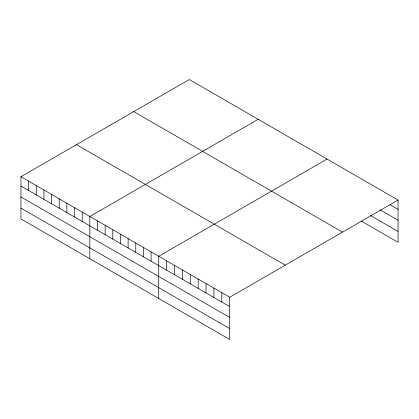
<?xml version="1.0" encoding="UTF-8"?>
<svg xmlns="http://www.w3.org/2000/svg" width="419" height="419" viewBox="0 0 419 419"><rect width="100%" height="100%" fill="white"/><g stroke="black" fill="none" stroke-linecap="round" stroke-linejoin="round"><path stroke-width="0.63" d="M20.95 176.718L229.706 297.244L229.706 339.474L20.95 218.948L20.95 176.718L189.294 79.526L398.05 200.052L398.05 242.282L361.435 221.138M258.183 119.3L89.839 216.492L89.839 258.722M327.071 159.073L158.728 256.266L158.728 298.49M229.706 297.244L398.05 200.052M390.162 204.844L398.05 209.395M380.023 209.84L398.05 220.247M370.448 215.492L398.05 231.429M133.74 111.601L342.496 232.126M76.504 144.649L285.26 265.175M20.95 186.062L229.706 306.588M20.95 196.914L229.706 317.44M20.95 208.096L229.706 328.622M221.819 292.692L221.819 302.036M213.936 288.141L213.936 297.48M206.048 283.584L206.048 292.928M198.161 279.033L198.161 288.377M190.273 274.482L190.273 283.82M182.391 269.925L182.391 279.269M174.503 265.374L174.503 274.717M166.615 260.822L166.615 270.161M151.076 251.845L151.076 261.189M143.418 247.43L143.418 256.768M135.766 243.01L135.766 252.353M128.114 238.589L128.114 247.933M120.457 234.169L120.457 243.512M112.805 229.753L112.805 239.092M105.148 225.333L105.148 234.671M97.496 220.913L97.496 230.256M82.187 212.077L82.187 221.415M74.53 207.656L74.53 216.995M66.878 203.236L66.878 212.58M59.22 198.816L59.22 208.159M51.568 194.395L51.568 203.739M43.911 189.98L43.911 199.318M36.259 185.559L36.259 194.903M28.602 181.139L28.602 190.483"/></g></svg>
